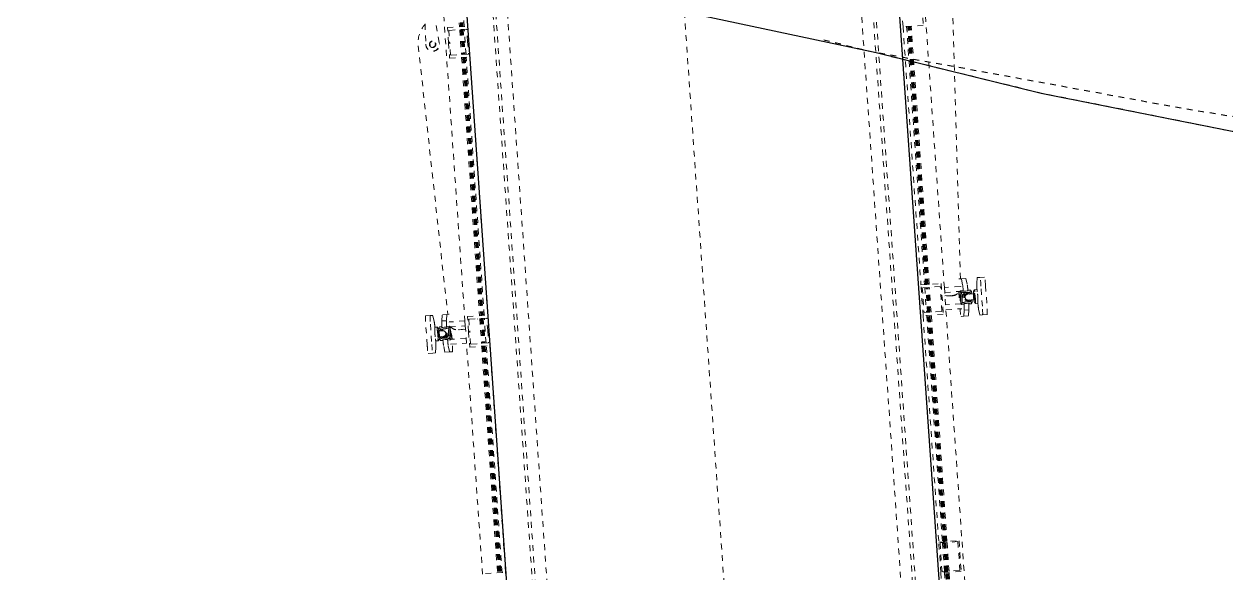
# Model space of a CAD drawing. Header units: millimetres. Extents: x 50357 to 985146, y 723188 to 1803594.
# Drawn here: x 832084.59 to 832105.35, y 820184.42 to 820193.9 of the extents above; entities that cross this region are included whole.
import ezdxf
from ezdxf.xclip import XClip

# ---------------------------------------------------------------- set-up
doc = ezdxf.new("R2010")
doc.units = ezdxf.units.MM
doc.header["$LTSCALE"] = 3
doc.header["$MEASUREMENT"] = 0
for name, pattern in [('DASHED2', [0.375, 0.25, -0.125]), ('Member Hidden', [4.5, 2.5, -2]), ('x-baseplan$0$DGN Style 2', [1.94727e-06, 0, -1.94727e-06])]:
    doc.linetypes.add(name, pattern=pattern)
doc.layers.add('00_Xref', color=7, linetype='Continuous')
doc.layers.add('UAJ-00XREF', color=7, linetype='Continuous')
for name, color, linetype, lineweight, true_color in [('A-FLOR', 7, 'Continuous', 5, 0x6e6e6e), ('A-FLOR-HRAL', 7, 'Continuous', 13, 0x6e6e6e), ('A-GENM', 7, 'Continuous', 13, 0x6e6e6e), ('A-MASS', 7, 'Continuous', 13, 0x6e6e6e), ('ADS280__', 7, 'Continuous', 13, 0x6e6e6e), ('ADS280_B', 7, 'Member Hidden', 13, 0x6e6e6e), ('ADS280_BSteel', 7, 'Continuous', 13, 0x6e6e6e)]:
    doc.layers.add(name, color=color, linetype=linetype, lineweight=lineweight, true_color=true_color)
doc.layers.add('x-baseplan$0$AR-ROAD_AR_BS_MI_', color=7, linetype='Continuous', true_color=0x6d6d6d)

# ---------------------------------------------------------------- blocks, each defined once
blk = doc.blocks.new('x-baseplan')
blk.add_lwpolyline([(834550.55, 818213.81), (834557.171, 818119.106), (834549.739, 818118.586), (834547.98, 818143.75), (834547.581, 818143.722), (834547.541, 818144.296), (834539.964, 818143.766), (834540.021, 818142.96), (834532.454, 818142.451), (834523.973, 818144.32), (834526.254, 818154.672), (834539.411, 818151.675), (834539.646, 818148.322), (834547.222, 818148.851), (834547.183, 818149.408), (834547.582, 818149.436), (834542.996, 818215.041), (834543.221, 818215.057), (834550.326, 818213.794), (834550.55, 818213.81)])
at = {"layer": 'x-baseplan$0$AR-ROAD_AR_BS_MI_', "flags": 128}
blk.add_lwpolyline([(834539.746, 818200.708), (834551.187, 818198.271), (834554.039, 818197.573), (834562.231, 818195.94), (834570.487, 818194.661), (834578.789, 818193.74), (834587.124, 818193.179), (834608.553, 818192.725), (834628.932, 818192.737)], dxfattribs=at)
at = {"layer": 'x-baseplan$0$AR-ROAD_AR_BS_MI_', "linetype": 'x-baseplan$0$DGN Style 2', "flags": 128}
blk.add_lwpolyline([(834550.285, 818198.492), (834551.187, 818198.271), (834554.039, 818197.573), (834562.231, 818195.94), (834570.487, 818194.661), (834578.789, 818193.74), (834587.124, 818193.179)], dxfattribs=at)
at = {"layer": 'x-baseplan$0$AR-ROAD_AR_BS_MI_', "linetype": 'x-baseplan$0$DGN Style 2'}
blk.add_open_spline([(834573.708, 818195.143), (834573.645, 818195.144), (834571.696, 818195.171), (834568.469, 818195.576), (834565.263, 818195.949), (834562.454, 818196.395), (834559.798, 818196.803), (834557.136, 818197.182), (834554.322, 818197.704), (834552.752, 818197.988), (834551.182, 818198.272)], degree=3, knots=[0, 0, 0, 0, 0.00796, 0.246538, 0.434283, 0.434283, 0.622028, 0.789285, 0.789285, 1, 1, 1, 1], dxfattribs=at)
blk = doc.blocks.new('A')
at = {"layer": 'A-FLOR', "color": 8, "linetype": 'DASHED2', "ltscale": 5}
blk.add_line((834549771, 818171542), (834547177, 818208652), dxfattribs=at)
at = {"layer": 'A-FLOR-HRAL', "color": 8, "linetype": 'DASHED2', "ltscale": 5}
for p, q in [((834553014, 818171762), (834550418, 818208885)), ((834553063, 818171765), (834550468, 818208888)), ((834546479, 818171312), (834543885, 818208422)), ((834546529, 818171316), (834543935, 818208425)), ((834543659, 818203178), (834543971, 818198719)), ((834543678, 818203180), (834543990, 818198720)), ((834543680, 818203180), (834543992, 818198721)), ((834543688, 818203180), (834544000, 818198721)), ((834543689, 818203180), (834544001, 818198721)), ((834543690, 818203180), (834544002, 818198721)), ((834543697, 818203181), (834544008, 818198722)), ((834543698, 818203181), (834544009, 818198722)), ((834543699, 818203181), (834544010, 818198722)), ((834543700, 818203181), (834544011, 818198722)), ((834543706, 818203181), (834544018, 818198722)), ((834543707, 818203182), (834544019, 818198722)), ((834543708, 818203182), (834544020, 818198723)), ((834543716, 818203182), (834544028, 818198723)), ((834543718, 818203182), (834544030, 818198723)), ((834544049, 818198725), (834543737, 818203184)), ((834543974, 818198669), (834544004, 818198240)), ((834543993, 818198671), (834544023, 818198242)), ((834543995, 818198671), (834544025, 818198242)), ((834544003, 818198671), (834544033, 818198242)), ((834544005, 818198671), (834544035, 818198242)), ((834544006, 818198671), (834544036, 818198242)), ((834544012, 818198672), (834544042, 818198243)), ((834544013, 818198672), (834544043, 818198243)), ((834544014, 818198672), (834544044, 818198243)), ((834544015, 818198672), (834544045, 818198243)), ((834544021, 818198672), (834544051, 818198244)), ((834544022, 818198673), (834544052, 818198244)), ((834544023, 818198673), (834544053, 818198244)), ((834544031, 818198673), (834544061, 818198244)), ((834544034, 818198673), (834544064, 818198244)), ((834544083, 818198246), (834544053, 818198675)), ((834551693, 818198728), (834552004, 818194268)), ((834552023, 818194270), (834551712, 818198729)), ((834552026, 818194270), (834551714, 818198729)), ((834552033, 818194271), (834551722, 818198730)), ((834552035, 818194271), (834551723, 818198730)), ((834552036, 818194271), (834551724, 818198730)), ((834552042, 818194271), (834551730, 818198730)), ((834552043, 818194271), (834551731, 818198730)), ((834552044, 818194271), (834551732, 818198730)), ((834552045, 818194271), (834551733, 818198730)), ((834552051, 818194272), (834551740, 818198731)), ((834552052, 818194272), (834551741, 818198731)), ((834552054, 818194272), (834551742, 818198731)), ((834552061, 818194272), (834551750, 818198732)), ((834552064, 818194273), (834551752, 818198732)), ((834552083, 818194274), (834551771, 818198733)), ((834544007, 818198190), (834544319, 818193731)), ((834544027, 818198192), (834544338, 818193733)), ((834544029, 818198192), (834544341, 818193733)), ((834544037, 818198192), (834544348, 818193733)), ((834544038, 818198193), (834544350, 818193733)), ((834544039, 818198193), (834544351, 818193733)), ((834544045, 818198193), (834544357, 818193734)), ((834544046, 818198193), (834544358, 818193734)), ((834544047, 818198193), (834544359, 818193734)), ((834544048, 818198193), (834544360, 818193734)), ((834544055, 818198194), (834544366, 818193735)), ((834544056, 818198194), (834544367, 818193735)), ((834544057, 818198194), (834544369, 818193735)), ((834544065, 818198194), (834544376, 818193735)), ((834544067, 818198195), (834544379, 818193735)), ((834544398, 818193737), (834544086, 818198196)), ((834552008, 818194219), (834552038, 818193790)), ((834552057, 818193791), (834552027, 818194220)), ((834552059, 818193791), (834552029, 818194220)), ((834552067, 818193792), (834552037, 818194221)), ((834552068, 818193792), (834552038, 818194221)), ((834552069, 818193792), (834552039, 818194221)), ((834552076, 818193792), (834552046, 818194221)), ((834552077, 818193792), (834552047, 818194221)), ((834552078, 818193792), (834552048, 818194221)), ((834552079, 818193792), (834552049, 818194221)), ((834552085, 818193793), (834552055, 818194222)), ((834552086, 818193793), (834552056, 818194222)), ((834552087, 818193793), (834552057, 818194222)), ((834552095, 818193794), (834552065, 818194223)), ((834552097, 818193794), (834552067, 818194223)), ((834552116, 818193795), (834552086, 818194224)), ((834544323, 818193681), (834544353, 818193252)), ((834544342, 818193683), (834544372, 818193254)), ((834544344, 818193683), (834544374, 818193254)), ((834544352, 818193683), (834544382, 818193254)), ((834544353, 818193684), (834544383, 818193255)), ((834544354, 818193684), (834544384, 818193255)), ((834544360, 818193684), (834544390, 818193255)), ((834544361, 818193684), (834544391, 818193255)), ((834544362, 818193684), (834544392, 818193255)), ((834544363, 818193684), (834544393, 818193255)), ((834544370, 818193685), (834544400, 818193256)), ((834544371, 818193685), (834544401, 818193256)), ((834544372, 818193685), (834544402, 818193256)), ((834544380, 818193685), (834544410, 818193256)), ((834544382, 818193686), (834544412, 818193257)), ((834544431, 818193258), (834544401, 818193687)), ((834552041, 818193740), (834552315, 818189829)), ((834552334, 818189831), (834552060, 818193741)), ((834552336, 818189831), (834552063, 818193741)), ((834552344, 818189831), (834552070, 818193742)), ((834552345, 818189831), (834552072, 818193742)), ((834552346, 818189832), (834552073, 818193742)), ((834552352, 818189832), (834552079, 818193742)), ((834552353, 818189832), (834552080, 818193742)), ((834552354, 818189832), (834552081, 818193743)), ((834552355, 818189832), (834552082, 818193743)), ((834552362, 818189833), (834552088, 818193743)), ((834552363, 818189833), (834552089, 818193743)), ((834552364, 818189833), (834552091, 818193743)), ((834552372, 818189833), (834552098, 818193744)), ((834552374, 818189833), (834552101, 818193744)), ((834552393, 818189835), (834552120, 818193745)), ((834544356, 818193203), (834544630, 818189292)), ((834544375, 818193204), (834544649, 818189293)), ((834544378, 818193204), (834544651, 818189294)), ((834544385, 818193205), (834544659, 818189294)), ((834544387, 818193205), (834544660, 818189294)), ((834544388, 818193205), (834544661, 818189294)), ((834544394, 818193205), (834544667, 818189295)), ((834544395, 818193205), (834544668, 818189295)), ((834544396, 818193205), (834544669, 818189295)), ((834544397, 818193205), (834544670, 818189295)), ((834544403, 818193206), (834544677, 818189295)), ((834544404, 818193206), (834544678, 818189295)), ((834544406, 818193206), (834544679, 818189296)), ((834544413, 818193207), (834544687, 818189296)), ((834544416, 818193207), (834544689, 818189296)), ((834544708, 818189298), (834544435, 818193208)), ((834552316, 818189814), (834552350, 818189316)), ((834552370, 818189317), (834552335, 818189816)), ((834552372, 818189317), (834552337, 818189816)), ((834552380, 818189318), (834552345, 818189816)), ((834552381, 818189318), (834552346, 818189816)), ((834552382, 818189318), (834552347, 818189817)), ((834552388, 818189318), (834552353, 818189817)), ((834552389, 818189318), (834552354, 818189817)), ((834552390, 818189318), (834552355, 818189817)), ((834552391, 818189318), (834552356, 818189817)), ((834552398, 818189319), (834552363, 818189818)), ((834552399, 818189319), (834552364, 818189818)), ((834552400, 818189319), (834552365, 818189818)), ((834552408, 818189320), (834552373, 818189818)), ((834552410, 818189320), (834552375, 818189818)), ((834552429, 818189321), (834552394, 818189820)), ((834552352, 818189301), (834552625, 818185390)), ((834552644, 818185391), (834552371, 818189302)), ((834552646, 818185392), (834552373, 818189302)), ((834552654, 818185392), (834552381, 818189303)), ((834552655, 818185392), (834552382, 818189303)), ((834552656, 818185392), (834552383, 818189303)), ((834552663, 818185393), (834552389, 818189303)), ((834552664, 818185393), (834552390, 818189303)), ((834552665, 818185393), (834552391, 818189303)), ((834552666, 818185393), (834552392, 818189303)), ((834552672, 818185393), (834552399, 818189304)), ((834552673, 818185393), (834552400, 818189304)), ((834552674, 818185394), (834552401, 818189304)), ((834552682, 818185394), (834552409, 818189305)), ((834552684, 818185394), (834552411, 818189305)), ((834552703, 818185396), (834552430, 818189306))]:
    blk.add_line(p, q, dxfattribs=at)
at = {"layer": 'A-GENM', "color": 8, "linetype": 'DASHED2', "ltscale": 5}
for p, q in [((834552624, 818194372), (834552486, 818199030)), ((834543374, 818198768), (834543388, 818198419)), ((834543621, 818198445), (834543559, 818198789)), ((834543258, 818198387), (834543769, 818193753)), ((834543389, 818198403), (834543389, 818198401)), ((834543390, 818198397), (834543390, 818198395)), ((834543452, 818198411), (834543452, 818198410)), ((834543453, 818198402), (834543453, 818198402)), ((834543462, 818198411), (834543462, 818198403)), ((834543552, 818198413), (834543551, 818198421)), ((834543561, 818198422), (834543561, 818198423)), ((834543562, 818198414), (834543562, 818198414)), ((834543624, 818198427), (834543624, 818198429)), ((834543625, 818198421), (834543624, 818198423)), ((834552128, 818194222), (834552129, 818194219)), ((834552638, 818194373), (834552597, 818194370)), ((834552628, 818194233), (834552628, 818194237)), ((834552638, 818194373), (834552718, 818194378)), ((834552660, 818194269), (834552638, 818194373)), ((834552718, 818194378), (834552740, 818194274)), ((834552915, 818194392), (834552907, 818194284)), ((834552961, 818194396), (834552915, 818194392)), ((834553041, 818194401), (834552961, 818194396)), ((834553003, 818193897), (834552979, 818194246)), ((834553058, 818194252), (834553083, 818193903)), ((834552356, 818194079), (834552483, 818194083)), ((834552483, 818194079), (834552356, 818194075)), ((834552597, 818194140), (834552612, 818193938)), ((834552618, 818194101), (834552615, 818194094)), ((834552623, 818194101), (834552618, 818194101)), ((834552663, 818194167), (834552620, 818194164)), ((834552663, 818194166), (834552621, 818194163)), ((834552638, 818194141), (834552621, 818194163)), ((834552622, 818193997), (834552626, 818193991)), ((834552670, 818194157), (834552663, 818194166)), ((834552744, 818194115), (834552739, 818194114)), ((834552747, 818193995), (834552753, 818193995)), ((834552795, 818194176), (834552753, 818194173)), ((834552796, 818194175), (834552753, 818194172)), ((834552753, 818194172), (834552760, 818194163)), ((834552796, 818194175), (834552813, 818194153)), ((834552866, 818194180), (834552851, 818194156)), ((834552865, 818194118), (834552862, 818194112)), ((834552870, 818194118), (834552865, 818194118)), ((834552909, 818194184), (834552866, 818194181)), ((834552868, 818194014), (834552872, 818194009)), ((834552873, 818194008), (834552877, 818194009)), ((834552626, 818193991), (834552631, 818193991)), ((834552636, 818193929), (834552679, 818193932)), ((834552637, 818193930), (834552651, 818193955)), ((834552680, 818193933), (834552637, 818193930)), ((834552680, 818193933), (834552685, 818193943)), ((834552683, 818193724), (834552691, 818193832)), ((834552691, 818193832), (834552771, 818193838)), ((834552771, 818193838), (834552763, 818193730)), ((834552775, 818193949), (834552769, 818193939)), ((834552812, 818193942), (834552769, 818193939)), ((834552769, 818193938), (834552812, 818193941)), ((834552827, 818193967), (834552812, 818193942)), ((834552864, 818193969), (834552882, 818193947)), ((834552883, 818193946), (834552926, 818193949)), ((834552938, 818193848), (834552960, 818193744)), ((834543466, 818193732), (834543386, 818193726)), ((834543513, 818193735), (834543466, 818193732)), ((834543470, 818193582), (834543494, 818193233)), ((834543535, 818193631), (834543513, 818193735)), ((834543668, 818193639), (834543676, 818193746)), ((834543748, 818193644), (834543668, 818193639)), ((834543676, 818193746), (834543756, 818193752)), ((834543756, 818193752), (834543748, 818193644)), ((834543796, 818193755), (834543756, 818193752)), ((834543784, 818193621), (834543784, 818193617)), ((834544281, 818193672), (834544281, 818193676)), ((834552634, 818193721), (834552683, 818193724)), ((834552763, 818193730), (834552683, 818193724)), ((834552960, 818193744), (834553007, 818193747)), ((834553007, 818193747), (834553086, 818193753)), ((834543414, 818193227), (834543390, 818193576)), ((834543590, 818193533), (834543547, 818193530)), ((834543608, 818193509), (834543591, 818193532)), ((834543600, 818193470), (834543595, 818193470)), ((834543604, 818193464), (834543600, 818193470)), ((834543613, 818193510), (834543627, 818193534)), ((834543670, 818193538), (834543627, 818193536)), ((834543627, 818193534), (834543670, 818193537)), ((834543664, 818193527), (834543670, 818193537)), ((834543692, 818193482), (834543686, 818193482)), ((834543759, 818193544), (834543754, 818193534)), ((834543759, 818193544), (834543802, 818193547)), ((834543803, 818193548), (834543760, 818193545)), ((834543802, 818193547), (834543788, 818193522)), ((834543813, 818193485), (834543808, 818193485)), ((834543817, 818193479), (834543813, 818193485)), ((834543816, 818193375), (834543821, 818193376)), ((834543821, 818193376), (834543824, 818193382)), ((834543843, 818193325), (834543828, 818193529)), ((834543949, 818193488), (834544076, 818193502)), ((834544076, 818193499), (834543950, 818193485)), ((834543558, 818193087), (834543565, 818193194)), ((834543564, 818193294), (834543606, 818193297)), ((834543603, 818193360), (834543608, 818193361)), ((834543607, 818193299), (834543621, 818193323)), ((834543608, 818193361), (834543611, 818193367)), ((834543643, 818193301), (834543626, 818193324)), ((834543643, 818193301), (834543686, 818193304)), ((834543644, 818193300), (834543686, 818193303)), ((834543686, 818193304), (834543679, 818193313)), ((834543695, 818193362), (834543700, 818193362)), ((834543721, 818193098), (834543699, 818193202)), ((834543769, 818193319), (834543776, 818193310)), ((834543776, 818193310), (834543818, 818193313)), ((834543776, 818193309), (834543819, 818193312)), ((834543779, 818193208), (834543801, 818193104)), ((834543801, 818193336), (834543818, 818193313)), ((834543432, 818193078), (834543511, 818193083)), ((834543511, 818193083), (834543558, 818193087)), ((834543801, 818193104), (834543721, 818193098)), ((834543801, 818193104), (834543851, 818193107))]:
    blk.add_line(p, q, dxfattribs=at)
at = {"layer": 'A-GENM', "color": 8, "linetype": 'DASHED2', "ltscale": 5, "flags": 128}
for points in [[(834552760, 818194163), (834552739, 818194161), (834552716, 818194160), (834552692, 818194158), (834552670, 818194157)], [(834552685, 818193943), (834552707, 818193945), (834552730, 818193947), (834552753, 818193948), (834552775, 818193949)], [(834543754, 818193534), (834543732, 818193532), (834543709, 818193530), (834543686, 818193528), (834543664, 818193527)], [(834543679, 818193313), (834543701, 818193315), (834543724, 818193317), (834543747, 818193318), (834543769, 818193319)]]:
    blk.add_lwpolyline(points, dxfattribs=at)
at = {"layer": 'A-GENM', "color": 8, "linetype": 'DASHED2', "ltscale": 5}
for centre, major_axis, ratio, start_param, end_param in [((834543755, 818198441), (-497, -55), 0.998865, 5.471731, 6.283185), ((834543506, 818198416), (-117, -13), 0.998865, 6.146423, 9.56154), ((834543507, 818198414), (-117, -13), 0.998865, 6.151225, 9.556617), ((834543506, 818198417), (-54.7, -6), 0.998865, 4.712389, 7.853982), ((834543506, 818198416), (-54.7, -6), 0.998865, 6.058786, 7.347915), ((834543506, 818198417), (-48.6, -5.4), 0.998865, 4.712389, 7.853982), ((834543506, 818198416), (-54.7, -6), 0.998865, 1.121997, 1.570796), ((834543506, 818198417), (-54.7, -6), 0.998865, 1.570796, 4.712389), ((834543506, 818198417), (-48.6, -5.4), 0.998865, 1.570796, 4.712389), ((834543506, 818198416), (-54.7, -6), 0.998865, 1.570796, 3.365992), ((834552672, 818194050), (-16, 230), 0.0457, 5.199793, 5.968692), ((834552752, 818194055), (-16, 230), 0.0457, 5.19871, 5.968692), ((834552926, 818194067), (-16, 230), 0.0457, 0.336403, 1.036494), ((834552972, 818194246), (-10, 150), 0.0457, 4.712389, 6.283185), ((834553051, 818194251), (-10, 150), 0.0457, 4.712389, 6.283185), ((834552478, 818194233), (-150, -4), 0.998865, 1.570796, 2.541683), ((834552478, 818194229), (-150, -4), 0.998865, 1.570796, 2.574848), ((834552619, 818194046), (-3.4, 48.8), 0.0457, 4.712389, 7.853982), ((834552619, 818194046), (-3.4, 48.8), 0.0457, 1.570796, 4.712389), ((834552628, 818194046), (-8, 118), 0.0457, 6.146423, 7.486368), ((834552622, 818194046), (-3.8, 54.9), 0.0457, 4.712389, 7.056024), ((834552622, 818194046), (-3.8, 54.9), 0.0457, 0.796019, 0.913403), ((834552628, 818194046), (-8, 118), 0.0457, 1.346372, 1.403728), ((834552627, 818194046), (-3.8, 54.9), 0.0457, 4.712389, 6.956384), ((834552622, 818194046), (-3.8, 54.9), 0.0457, 2.22819, 4.712389), ((834552628, 818194046), (-3.2, 45.6), 0.0457, 4.712389, 6.544985), ((834552628, 818194046), (-8, 118), 0.0457, 1.728676, 1.765013), ((834552628, 818194046), (-8, 118), 0.0457, 1.818089, 1.848541), ((834552628, 818194046), (-8, 118), 0.0457, 1.920437, 3.278355), ((834552627, 818194046), (-3.8, 54.9), 0.0457, 2.468394, 4.712389), ((834552628, 818194046), (-3.2, 45.6), 0.0457, 2.879793, 4.712389), ((834552742, 818194054), (-5.9, 84.8), 0.998955, 0.359433, 2.782159), ((834552671, 818194049), (-8, 118), 0.0457, 6.146423, 6.39036), ((834552743, 818194054), (-4.4, 63.2), 0.998955, 0, 3.141593), ((834552743, 818194054), (-4.2, 59.9), 0.998955, 0, 2.243995), ((834552749, 818194055), (-4.2, 59.9), 0.998955, 0, 3.141593), ((834552743, 818194054), (-4.2, 59.9), 0.998955, 2.290696, 3.141593), ((834552743, 818194054), (-4.4, 63.2), 0.998955, 5.759587, 6.283185), ((834552749, 818194055), (-4.2, 59.9), 0.998955, 5.834386, 6.283185), ((834552743, 818194054), (-4.4, 63.2), 0.998955, 3.141593, 3.791297), ((834552749, 818194055), (-4.2, 59.9), 0.998955, 3.141593, 3.699786), ((834552742, 818194054), (-5.9, 84.8), 0.998955, 5.385369, 5.923752), ((834552743, 818194054), (-4.4, 63.2), 0.998955, 5.625541, 5.741255), ((834552749, 818194055), (-4.2, 59.9), 0.998955, 5.717235, 5.808164), ((834552742, 818194054), (-5.9, 84.8), 0.998955, 3.501026, 4.080109), ((834552803, 818194059), (-8, 118), 0.0457, 6.146423, 6.39036), ((834552865, 818194063), (-3.4, 48.8), 0.0457, 4.712389, 7.853982), ((834552865, 818194063), (-3.4, 48.8), 0.0457, 1.570796, 4.712389), ((834552869, 818194063), (-3.8, 54.9), 0.0457, 4.712389, 7.056024), ((834552869, 818194063), (-3.8, 54.9), 0.0457, 0.796019, 0.913403), ((834552875, 818194064), (-8, 118), 0.0457, 3.00483, 6.419948), ((834552936, 818194068), (-5.9, 84.8), 0.998955, 0.790599, 0.84861), ((834552874, 818194064), (-3.8, 54.9), 0.0457, 4.712389, 6.956384), ((834552869, 818194063), (-3.8, 54.9), 0.0457, 2.22819, 4.712389), ((834552875, 818194064), (-3.2, 45.6), 0.0457, 4.712389, 6.544985), ((834552874, 818194064), (-3.8, 54.9), 0.0457, 2.468394, 4.712389), ((834552875, 818194064), (-3.2, 45.6), 0.0457, 2.879793, 4.712389), ((834552936, 818194068), (-5.9, 84.8), 0.998955, 2.292994, 2.351005), ((834552917, 818194067), (-8, 118), 0.0457, 3.141593, 6.419948), ((834552922, 818194067), (-3.2, 45.6), 0.0457, 6.021386, 6.283185), ((834552922, 818194067), (-3.2, 45.6), 0.0457, 5.759587, 6.001384), ((834552922, 818194067), (-3.2, 45.6), 0.0457, 5.497787, 5.736198), ((834552922, 818194067), (-3.2, 45.6), 0.0457, 5.235988, 5.483134), ((834552922, 818194067), (-3.2, 45.6), 0.0457, 4.974188, 5.22709), ((834552922, 818194067), (-3.2, 45.6), 0.0457, 4.712389, 4.969897), ((834552922, 818194067), (-3.2, 45.6), 0.0457, 4.454881, 4.712389), ((834552922, 818194067), (-3.2, 45.6), 0.0457, 4.197688, 4.45059), ((834552922, 818194067), (-3.2, 45.6), 0.0457, 3.68858, 4.18879), ((834552922, 818194067), (-3.2, 45.6), 0.0457, 3.444889, 3.665191), ((834552922, 818194067), (-3.2, 45.6), 0.0457, 3.141593, 3.403392), ((834552623, 818193871), (-10, 150), 0.0457, 1.688806, 3.141593), ((834552671, 818194049), (-8, 118), 0.0457, 3.034418, 3.278355), ((834552672, 818194050), (-16, 230), 0.0457, 3.477995, 4.225444), ((834552752, 818194055), (-16, 230), 0.0457, 3.477995, 4.223201), ((834552803, 818194059), (-8, 118), 0.0457, 3.034418, 3.278355), ((834552926, 818194067), (-16, 230), 0.0457, 2.111452, 2.827099), ((834552996, 818193897), (-10, 150), 0.0457, 3.141593, 4.712389), ((834553076, 818193902), (-10, 150), 0.0457, 3.141593, 4.712389), ((834543397, 818193577), (-10, 150), 0.0457, 0, 1.570796), ((834543477, 818193582), (-10, 150), 0.0457, 0, 1.570796), ((834543547, 818193412), (-16, 230), 0.0457, 5.246848, 5.968692), ((834543687, 818193421), (-16, 230), 0.0457, 0.336403, 1.084922), ((834543767, 818193427), (-16, 230), 0.0457, 0.336403, 1.083852), ((834543555, 818193412), (-8, 118), 0.0457, 0, 3.278355), ((834543550, 818193412), (-3.2, 45.6), 0.0457, 0, 0.261799), ((834543550, 818193412), (-3.2, 45.6), 0.0457, 0.303296, 0.523599), ((834543550, 818193412), (-3.2, 45.6), 0.0457, 0.546987, 0.785398), ((834543550, 818193412), (-3.2, 45.6), 0.0457, 0.800051, 1.047198), ((834543550, 818193412), (-3.2, 45.6), 0.0457, 1.056095, 1.308997), ((834543550, 818193412), (-3.2, 45.6), 0.0457, 1.313289, 1.570796), ((834543550, 818193412), (-3.2, 45.6), 0.0457, 1.570796, 1.828304), ((834543550, 818193412), (-3.2, 45.6), 0.0457, 1.832596, 2.085498), ((834543550, 818193412), (-3.2, 45.6), 0.0457, 2.094395, 2.341541), ((834543550, 818193412), (-3.2, 45.6), 0.0457, 2.356194, 2.594606), ((834543550, 818193412), (-3.2, 45.6), 0.0457, 2.617994, 2.859791), ((834543598, 818193415), (-8, 118), 0.0457, 6.146423, 9.073666), ((834543536, 818193411), (-5.9, 84.8), 0.998955, 5.434586, 5.492598), ((834543599, 818193415), (-3.8, 54.9), 0.0457, 5.609987, 7.853982), ((834543598, 818193415), (-3.2, 45.6), 0.0457, 6.021386, 7.853982), ((834543598, 818193415), (-3.2, 45.6), 0.0457, 1.570796, 2.081478), ((834543599, 818193415), (-3.8, 54.9), 0.0457, 1.570796, 3.814791), ((834543598, 818193415), (-3.2, 45.6), 0.0457, 2.094395, 3.403392), ((834543604, 818193416), (-3.8, 54.9), 0.0457, 5.369782, 7.853982), ((834543604, 818193416), (-3.8, 54.9), 0.0457, 1.570796, 3.914432), ((834543608, 818193416), (-3.4, 48.8), 0.0457, 4.712389, 7.853982), ((834543608, 818193416), (-3.4, 48.8), 0.0457, 1.570796, 4.712389), ((834543604, 818193416), (-3.8, 54.9), 0.0457, 3.937612, 4.054996), ((834543697, 818193422), (-5.9, 84.8), 0.998955, 0.359433, 0.938517), ((834543636, 818193418), (-8, 118), 0.0457, 6.176011, 6.419948), ((834543696, 818193422), (-4.4, 63.2), 0.998955, 0, 0.649704), ((834543691, 818193422), (-4.2, 59.9), 0.998955, 0, 0.558194), ((834543696, 818193422), (-4.4, 63.2), 0.998955, 2.481774, 3.141593), ((834543691, 818193422), (-4.2, 59.9), 0.998955, 3.141593, 6.283185), ((834543696, 818193422), (-4.4, 63.2), 0.998955, 3.141593, 6.283185), ((834543696, 818193422), (-4.2, 59.9), 0.998955, 0, 0.013827), ((834543696, 818193422), (-4.2, 59.9), 0.998955, 3.141593, 6.283185), ((834543697, 818193422), (-5.9, 84.8), 0.998955, 3.501026, 5.923752), ((834543686, 818193421), (-3.5, 49.9), 0.998955, 4.039191, 4.042931), ((834543768, 818193427), (-8, 118), 0.0457, 6.176011, 6.419948), ((834543811, 818193430), (-8, 118), 0.0457, 5.062029, 6.419948), ((834543812, 818193430), (-3.8, 54.9), 0.0457, 5.609987, 7.853982), ((834543811, 818193430), (-3.2, 45.6), 0.0457, 6.021386, 7.853982), ((834543812, 818193430), (-3.8, 54.9), 0.0457, 1.570796, 3.814791), ((834543811, 818193430), (-3.2, 45.6), 0.0457, 1.570796, 2.514035), ((834543817, 818193430), (-3.8, 54.9), 0.0457, 5.369782, 7.853982), ((834543811, 818193430), (-3.2, 45.6), 0.0457, 2.617994, 3.403392), ((834543811, 818193430), (-8, 118), 0.0457, 4.959681, 4.990134), ((834543817, 818193430), (-3.8, 54.9), 0.0457, 1.570796, 3.914432), ((834543811, 818193430), (-8, 118), 0.0457, 4.870268, 4.906606), ((834543820, 818193431), (-3.4, 48.8), 0.0457, 4.712389, 7.853982), ((834543933, 818193634), (-149, -16), 0.998865, 0.584048, 1.570796), ((834543820, 818193431), (-3.4, 48.8), 0.0457, 1.570796, 3.814791), ((834543811, 818193430), (-8, 118), 0.0457, 4.487965, 4.54532), ((834543811, 818193430), (-8, 118), 0.0457, 3.00483, 4.344775), ((834543933, 818193637), (-149, -16), 0.998865, 0.617213, 1.570796), ((834543817, 818193430), (-3.8, 54.9), 0.0457, 3.947796, 4.054996), ((834543820, 818193431), (-3.4, 48.8), 0.0457, 3.832472, 4.712389), ((834543421, 818193227), (-10, 150), 0.0457, 1.570796, 3.141593), ((834543501, 818193233), (-10, 150), 0.0457, 1.570796, 3.141593), ((834543550, 818193412), (-3.2, 45.6), 0.0457, 2.879793, 3.141593), ((834543547, 818193412), (-16, 230), 0.0457, 3.477995, 4.178086), ((834543536, 818193411), (-5.9, 84.8), 0.998955, 3.932192, 3.990203), ((834543598, 818193415), (-8, 118), 0.0457, 2.802382, 3.278355), ((834543697, 818193422), (-5.9, 84.8), 0.998955, 2.243776, 2.782159), ((834543636, 818193418), (-8, 118), 0.0457, 3.00483, 3.248767), ((834543691, 818193422), (-4.2, 59.9), 0.998955, 2.573521, 3.141593), ((834543687, 818193421), (-16, 230), 0.0457, 2.057117, 2.827099), ((834543767, 818193427), (-16, 230), 0.0457, 2.058201, 2.827099), ((834543768, 818193427), (-8, 118), 0.0457, 3.00483, 3.248767), ((834543840, 818193257), (-10, 150), 0.0457, 3.141593, 4.594379)]:
    blk.add_ellipse(centre, major_axis=major_axis, ratio=ratio, start_param=start_param, end_param=end_param, dxfattribs=at)
for points, knots in [([(834552651, 818193955), (834552651, 818193957), (834552652, 818193963), (834552652, 818193972), (834552653, 818193979), (834552653, 818193986), (834552654, 818193990), (834552654, 818193994), (834552654, 818193997), (834552654, 818193999), (834552654, 818194001), (834552654, 818194002), (834552654, 818194004), (834552654, 818194006), (834552654, 818194009), (834552654, 818194012), (834552654, 818194014), (834552654, 818194015), (834552654, 818194016), (834552654, 818194017), (834552654, 818194018), (834552654, 818194020), (834552654, 818194022), (834552654, 818194025), (834552654, 818194028), (834552654, 818194032), (834552654, 818194033), (834552654, 818194035), (834552654, 818194036), (834552654, 818194038), (834552654, 818194041), (834552653, 818194045), (834552653, 818194048), (834552653, 818194052), (834552653, 818194055), (834552652, 818194058), (834552652, 818194060), (834552652, 818194062), (834552652, 818194063), (834552652, 818194065), (834552651, 818194068), (834552651, 818194071), (834552651, 818194074), (834552650, 818194076), (834552650, 818194078), (834552650, 818194079), (834552650, 818194080), (834552650, 818194081), (834552649, 818194082), (834552649, 818194085), (834552649, 818194087), (834552648, 818194090), (834552648, 818194092), (834552648, 818194094), (834552647, 818194095), (834552647, 818194097), (834552647, 818194099), (834552646, 818194102), (834552646, 818194106), (834552645, 818194110), (834552643, 818194116), (834552642, 818194124), (834552640, 818194133), (834552639, 818194138), (834552638, 818194141)], [0, 0, 0, 0, 0.066667, 0.133333, 0.2, 0.233333, 0.266667, 0.283333, 0.3, 0.316667, 0.325, 0.333333, 0.341667, 0.35, 0.366667, 0.383333, 0.391667, 0.395833, 0.4, 0.404167, 0.408333, 0.416667, 0.425, 0.433333, 0.45, 0.458333, 0.4625, 0.466667, 0.470833, 0.475, 0.483333, 0.491667, 0.5, 0.508333, 0.516667, 0.525, 0.529167, 0.533333, 0.5375, 0.541667, 0.55, 0.566667, 0.575, 0.583333, 0.591667, 0.595833, 0.6, 0.604167, 0.608333, 0.616667, 0.633333, 0.65, 0.658333, 0.666667, 0.675, 0.683333, 0.7, 0.716667, 0.733333, 0.766667, 0.8, 0.866667, 0.933333, 1, 1, 1, 1]), ([(834552638, 818194141), (834552642, 818194140), (834552650, 818194139), (834552660, 818194137), (834552669, 818194136), (834552676, 818194135), (834552682, 818194134), (834552690, 818194133), (834552698, 818194132), (834552703, 818194132), (834552706, 818194132)], [0, 0, 0, 0, 0.2, 0.4, 0.5, 0.6, 0.7, 0.8, 0.9, 1, 1, 1, 1]), ([(834552706, 818194132), (834552709, 818194132), (834552713, 818194132), (834552718, 818194132), (834552722, 818194132), (834552726, 818194132), (834552731, 818194133), (834552735, 818194133), (834552737, 818194133)], [0, 0, 0, 0, 0.333333, 0.416667, 0.5, 0.666667, 0.833333, 1, 1, 1, 1]), ([(834552737, 818194133), (834552738, 818194133), (834552742, 818194133), (834552747, 818194134), (834552751, 818194134), (834552755, 818194135), (834552759, 818194135), (834552763, 818194135), (834552766, 818194136)], [0, 0, 0, 0, 0.166667, 0.333333, 0.5, 0.583333, 0.666667, 1, 1, 1, 1]), ([(834552766, 818194136), (834552768, 818194136), (834552772, 818194138), (834552778, 818194139), (834552784, 818194141), (834552788, 818194143), (834552793, 818194145), (834552799, 818194147), (834552806, 818194150), (834552811, 818194152), (834552813, 818194153)], [0, 0, 0, 0, 0.1, 0.2, 0.3, 0.4, 0.5, 0.6, 0.8, 1, 1, 1, 1]), ([(834552813, 818194153), (834552814, 818194150), (834552815, 818194145), (834552817, 818194136), (834552819, 818194129), (834552820, 818194122), (834552821, 818194118), (834552822, 818194114), (834552822, 818194112), (834552822, 818194111), (834552822, 818194110)], [0, 0, 0, 0, 0.0666667, 0.1333333, 0.2, 0.2333333, 0.2666667, 0.2833333, 0.3, 0.307938, 0.307938, 0.307938, 0.307938]), ([(834552829, 818194010), (834552829, 818194010), (834552829, 818194008), (834552829, 818194006), (834552829, 818194002), (834552829, 818193998), (834552828, 818193992), (834552828, 818193984), (834552827, 818193975), (834552827, 818193969), (834552827, 818193967)], [0.6920213, 0.6920213, 0.6920213, 0.6920213, 0.7, 0.7166667, 0.7333333, 0.7666667, 0.8, 0.8666667, 0.9333333, 1, 1, 1, 1]), ([(834552851, 818194156), (834552851, 818194153), (834552851, 818194147), (834552850, 818194139), (834552850, 818194131), (834552849, 818194124), (834552849, 818194120), (834552849, 818194116), (834552849, 818194114), (834552849, 818194111), (834552848, 818194109), (834552848, 818194108), (834552848, 818194106), (834552848, 818194104), (834552848, 818194101), (834552848, 818194099), (834552848, 818194096), (834552848, 818194095), (834552848, 818194094), (834552848, 818194093), (834552848, 818194092), (834552848, 818194090), (834552848, 818194088), (834552848, 818194085), (834552848, 818194082), (834552848, 818194079), (834552848, 818194077), (834552849, 818194075), (834552849, 818194074), (834552849, 818194072), (834552849, 818194069), (834552849, 818194065), (834552849, 818194062), (834552850, 818194058), (834552850, 818194055), (834552850, 818194052), (834552850, 818194050), (834552850, 818194048), (834552851, 818194047), (834552851, 818194045), (834552851, 818194042), (834552851, 818194039), (834552852, 818194036), (834552852, 818194034), (834552852, 818194032), (834552853, 818194031), (834552853, 818194030), (834552853, 818194029), (834552853, 818194028), (834552853, 818194025), (834552854, 818194023), (834552854, 818194020), (834552855, 818194018), (834552855, 818194016), (834552855, 818194015), (834552855, 818194013), (834552856, 818194011), (834552856, 818194008), (834552857, 818194004), (834552858, 818194000), (834552859, 818193994), (834552861, 818193986), (834552863, 818193978), (834552864, 818193972), (834552864, 818193969)], [0, 0, 0, 0, 0.066667, 0.133333, 0.2, 0.233333, 0.266667, 0.283333, 0.3, 0.316667, 0.325, 0.333333, 0.341667, 0.35, 0.366667, 0.383333, 0.391667, 0.395833, 0.4, 0.404167, 0.408333, 0.416667, 0.425, 0.433333, 0.45, 0.458333, 0.4625, 0.466667, 0.470833, 0.475, 0.483333, 0.491667, 0.5, 0.508333, 0.516667, 0.525, 0.529167, 0.533333, 0.5375, 0.541667, 0.55, 0.566667, 0.575, 0.583333, 0.591667, 0.595833, 0.6, 0.604167, 0.608333, 0.616667, 0.633333, 0.65, 0.658333, 0.666667, 0.675, 0.683333, 0.7, 0.716667, 0.733333, 0.766667, 0.8, 0.866667, 0.933333, 1, 1, 1, 1]), ([(834552717, 818193973), (834552714, 818193972), (834552709, 818193971), (834552701, 818193969), (834552694, 818193967), (834552687, 818193965), (834552681, 818193964), (834552673, 818193961), (834552663, 818193958), (834552655, 818193956), (834552651, 818193955)], [0, 0, 0, 0, 0.1, 0.2, 0.3, 0.4, 0.5, 0.6, 0.8, 1, 1, 1, 1]), ([(834552748, 818193976), (834552746, 818193976), (834552742, 818193975), (834552737, 818193975), (834552733, 818193975), (834552729, 818193974), (834552724, 818193974), (834552720, 818193973), (834552717, 818193973)], [0, 0, 0, 0, 0.166667, 0.333333, 0.5, 0.583333, 0.666667, 1, 1, 1, 1]), ([(834552777, 818193977), (834552774, 818193977), (834552770, 818193977), (834552766, 818193977), (834552762, 818193977), (834552758, 818193976), (834552753, 818193976), (834552749, 818193976), (834552748, 818193976)], [0, 0, 0, 0, 0.333333, 0.416667, 0.5, 0.666667, 0.833333, 1, 1, 1, 1]), ([(834552827, 818193967), (834552824, 818193968), (834552818, 818193969), (834552811, 818193971), (834552805, 818193972), (834552800, 818193973), (834552795, 818193974), (834552790, 818193975), (834552784, 818193976), (834552779, 818193977), (834552777, 818193977)], [0, 0, 0, 0, 0.2, 0.4, 0.5, 0.6, 0.7, 0.8, 0.9, 1, 1, 1, 1]), ([(834543621, 818193323), (834543622, 818193326), (834543622, 818193332), (834543623, 818193340), (834543623, 818193348), (834543624, 818193355), (834543624, 818193359), (834543624, 818193363), (834543624, 818193365), (834543624, 818193368), (834543624, 818193370), (834543624, 818193371), (834543624, 818193373), (834543624, 818193375), (834543624, 818193377), (834543624, 818193380), (834543624, 818193382), (834543624, 818193384), (834543624, 818193385), (834543624, 818193386), (834543624, 818193387), (834543624, 818193389), (834543624, 818193391), (834543624, 818193394), (834543624, 818193397), (834543624, 818193400), (834543624, 818193402), (834543624, 818193404), (834543624, 818193405), (834543624, 818193407), (834543624, 818193410), (834543624, 818193413), (834543623, 818193417), (834543623, 818193421), (834543623, 818193424), (834543623, 818193427), (834543622, 818193429), (834543622, 818193430), (834543622, 818193432), (834543622, 818193434), (834543622, 818193437), (834543621, 818193440), (834543621, 818193443), (834543621, 818193445), (834543620, 818193447), (834543620, 818193448), (834543620, 818193449), (834543620, 818193450), (834543620, 818193451), (834543619, 818193453), (834543619, 818193456), (834543618, 818193459), (834543618, 818193461), (834543618, 818193462), (834543618, 818193464), (834543617, 818193466), (834543617, 818193468), (834543616, 818193471), (834543616, 818193474), (834543615, 818193479), (834543614, 818193485), (834543612, 818193493), (834543610, 818193501), (834543609, 818193507), (834543608, 818193509)], [0, 0, 0, 0, 0.066667, 0.133333, 0.2, 0.233333, 0.266667, 0.283333, 0.3, 0.316667, 0.325, 0.333333, 0.341667, 0.35, 0.366667, 0.383333, 0.391667, 0.395833, 0.4, 0.404167, 0.408333, 0.416667, 0.425, 0.433333, 0.45, 0.458333, 0.4625, 0.466667, 0.470833, 0.475, 0.483333, 0.491667, 0.5, 0.508333, 0.516667, 0.525, 0.529167, 0.533333, 0.5375, 0.541667, 0.55, 0.566667, 0.575, 0.583333, 0.591667, 0.595833, 0.6, 0.604167, 0.608333, 0.616667, 0.633333, 0.65, 0.658333, 0.666667, 0.675, 0.683333, 0.7, 0.716667, 0.733333, 0.766667, 0.8, 0.866667, 0.933333, 1, 1, 1, 1]), ([(834543611, 818193496), (834543612, 818193498), (834543612, 818193502), (834543612, 818193507), (834543613, 818193510)], [0.8887586, 0.8887586, 0.8887586, 0.8887586, 0.9333333, 1, 1, 1, 1]), ([(834543613, 818193510), (834543615, 818193509), (834543621, 818193508), (834543628, 818193506), (834543634, 818193504), (834543637, 818193504), (834543639, 818193503)], [0, 0, 0, 0, 0.2, 0.4, 0.5, 0.6, 0.6, 0.6, 0.6]), ([(834543640, 818193503), (834543641, 818193503), (834543644, 818193502), (834543649, 818193501), (834543655, 818193500), (834543660, 818193500), (834543662, 818193499)], [0.6144423, 0.6144423, 0.6144423, 0.6144423, 0.7, 0.8, 0.9, 1, 1, 1, 1]), ([(834543662, 818193499), (834543665, 818193499), (834543669, 818193500), (834543674, 818193500), (834543677, 818193500), (834543681, 818193500), (834543686, 818193500), (834543690, 818193501), (834543691, 818193501)], [0, 0, 0, 0, 0.333333, 0.416667, 0.5, 0.666667, 0.833333, 1, 1, 1, 1]), ([(834543691, 818193501), (834543693, 818193501), (834543697, 818193501), (834543702, 818193502), (834543706, 818193502), (834543710, 818193502), (834543715, 818193503), (834543719, 818193503), (834543722, 818193504)], [0, 0, 0, 0, 0.166667, 0.333333, 0.5, 0.583333, 0.666667, 1, 1, 1, 1]), ([(834543722, 818193504), (834543725, 818193504), (834543730, 818193506), (834543738, 818193507), (834543745, 818193509), (834543752, 818193511), (834543758, 818193513), (834543766, 818193515), (834543776, 818193518), (834543784, 818193521), (834543788, 818193522)], [0, 0, 0, 0, 0.1, 0.2, 0.3, 0.4, 0.5, 0.6, 0.8, 1, 1, 1, 1]), ([(834543788, 818193522), (834543788, 818193519), (834543787, 818193514), (834543787, 818193505), (834543786, 818193497), (834543786, 818193491), (834543785, 818193486), (834543785, 818193483), (834543785, 818193480), (834543785, 818193478), (834543785, 818193476), (834543785, 818193474), (834543785, 818193473), (834543785, 818193470), (834543785, 818193468), (834543785, 818193465), (834543785, 818193463), (834543785, 818193462), (834543785, 818193461), (834543785, 818193460), (834543785, 818193458), (834543785, 818193456), (834543785, 818193454), (834543785, 818193451), (834543785, 818193448), (834543785, 818193445), (834543785, 818193443), (834543785, 818193442), (834543785, 818193440), (834543785, 818193438), (834543785, 818193435), (834543786, 818193432), (834543786, 818193428), (834543786, 818193425), (834543786, 818193421), (834543787, 818193418), (834543787, 818193416), (834543787, 818193415), (834543787, 818193413), (834543787, 818193412), (834543788, 818193409), (834543788, 818193405), (834543788, 818193402), (834543789, 818193400), (834543789, 818193399), (834543789, 818193397), (834543789, 818193396), (834543789, 818193395), (834543790, 818193394), (834543790, 818193392), (834543790, 818193389), (834543791, 818193386), (834543791, 818193384), (834543791, 818193383), (834543792, 818193381), (834543792, 818193379), (834543792, 818193377), (834543793, 818193374), (834543794, 818193371), (834543794, 818193367), (834543796, 818193360), (834543797, 818193353), (834543799, 818193344), (834543800, 818193339), (834543801, 818193336)], [0, 0, 0, 0, 0.066667, 0.133333, 0.2, 0.233333, 0.266667, 0.283333, 0.3, 0.316667, 0.325, 0.333333, 0.341667, 0.35, 0.366667, 0.383333, 0.391667, 0.395833, 0.4, 0.404167, 0.408333, 0.416667, 0.425, 0.433333, 0.45, 0.458333, 0.4625, 0.466667, 0.470833, 0.475, 0.483333, 0.491667, 0.5, 0.508333, 0.516667, 0.525, 0.529167, 0.533333, 0.5375, 0.541667, 0.55, 0.566667, 0.575, 0.583333, 0.591667, 0.595833, 0.6, 0.604167, 0.608333, 0.616667, 0.633333, 0.65, 0.658333, 0.666667, 0.675, 0.683333, 0.7, 0.716667, 0.733333, 0.766667, 0.8, 0.866667, 0.933333, 1, 1, 1, 1]), ([(834543626, 818193324), (834543625, 818193326), (834543624, 818193331), (834543623, 818193336), (834543622, 818193337)], [0, 0, 0, 0, 0.0666667, 0.1112111, 0.1112111, 0.1112111, 0.1112111]), ([(834543673, 818193341), (834543671, 818193340), (834543667, 818193339), (834543661, 818193337), (834543655, 818193335), (834543651, 818193334), (834543646, 818193332), (834543640, 818193330), (834543633, 818193327), (834543628, 818193325), (834543626, 818193324)], [0, 0, 0, 0, 0.1, 0.2, 0.3, 0.4, 0.5, 0.6, 0.8, 1, 1, 1, 1]), ([(834543702, 818193343), (834543701, 818193343), (834543697, 818193343), (834543692, 818193343), (834543688, 818193342), (834543685, 818193342), (834543680, 818193341), (834543676, 818193341), (834543673, 818193341)], [0, 0, 0, 0, 0.166667, 0.333333, 0.5, 0.583333, 0.666667, 1, 1, 1, 1]), ([(834543733, 818193345), (834543730, 818193345), (834543726, 818193345), (834543721, 818193344), (834543717, 818193344), (834543713, 818193344), (834543708, 818193344), (834543704, 818193344), (834543702, 818193343)], [0, 0, 0, 0, 0.333333, 0.416667, 0.5, 0.666667, 0.833333, 1, 1, 1, 1]), ([(834543801, 818193336), (834543797, 818193336), (834543789, 818193338), (834543779, 818193339), (834543770, 818193341), (834543763, 818193342), (834543757, 818193342), (834543749, 818193343), (834543741, 818193344), (834543736, 818193345), (834543733, 818193345)], [0, 0, 0, 0, 0.2, 0.4, 0.5, 0.6, 0.7, 0.8, 0.9, 1, 1, 1, 1])]:
    blk.add_open_spline(points, degree=3, knots=knots, dxfattribs=at)
at = {"layer": 'ADS280__', "color": 8, "linetype": 'DASHED2', "ltscale": 5}
for p, q in [((834550219, 818208865), (834552814, 818171755)), ((834546729, 818171330), (834544135, 818208439))]:
    blk.add_line(p, q, dxfattribs=at)
at = {"layer": 'ADS280_B', "color": 8, "linetype": 'DASHED2', "ltscale": 5}
for p, q in [((834552620, 818194239), (834552346, 818194220)), ((834552352, 818194135), (834552346, 818194220)), ((834552352, 818194135), (834552619, 818194154)), ((834552849, 818194112), (834552750, 818194105)), ((834552757, 818194005), (834552856, 818194012)), ((834552874, 818194114), (834552870, 818194113)), ((834552877, 818194014), (834552881, 818194014)), ((834552634, 818193939), (834552367, 818193920)), ((834552373, 818193836), (834552647, 818193855)), ((834544066, 818193641), (834543792, 818193622)), ((834544066, 818193641), (834544072, 818193556)), ((834543596, 818193465), (834543592, 818193465)), ((834543682, 818193471), (834543617, 818193467)), ((834543624, 818193367), (834543689, 818193371)), ((834543805, 818193537), (834544072, 818193556)), ((834543599, 818193365), (834543603, 818193365)), ((834543819, 818193238), (834544093, 818193257)), ((834544087, 818193342), (834543820, 818193323))]:
    blk.add_line(p, q, dxfattribs=at)
for centre, start_param, end_param in [((834552753, 818194055), 0.523599, 1.763431), ((834552753, 818194055), 1.832596, 2.617994), ((834552753, 818194055), 0, 0.473234), ((834552753, 818194055), 2.668358, 3.141593), ((834543686, 818193421), 5.809951, 6.283185), ((834543686, 818193421), 3.141593, 3.614827), ((834543686, 818193421), 4.519755, 5.759587), ((834543686, 818193421), 3.665191, 4.45059)]:
    blk.add_ellipse(centre, major_axis=(-3.5, 49.9), ratio=0.998955, start_param=start_param, end_param=end_param, dxfattribs=at)
at = {"layer": 'ADS280_BSteel', "color": 8, "linetype": 'DASHED2', "ltscale": 5}
for p, q in [((834552346, 818194220), (834551351, 818208458)), ((834543070, 818207896), (834544066, 818193641)), ((834544111, 818198729), (834543800, 818203188)), ((834551630, 818198723), (834551593, 818199252)), ((834551942, 818199276), (834551979, 818198748)), ((834543762, 818198705), (834544111, 818198729)), ((834543781, 818198441), (834543762, 818198705)), ((834544095, 818198678), (834543786, 818198656)), ((834543786, 818198656), (834543801, 818198442)), ((834544110, 818198464), (834544095, 818198678)), ((834544111, 818198729), (834544130, 818198465)), ((834551979, 818198748), (834551630, 818198723)), ((834551630, 818198723), (834551942, 818194264)), ((834543801, 818198442), (834543781, 818198441)), ((834543781, 818198441), (834543799, 818198176)), ((834543816, 818198227), (834543801, 818198442)), ((834544130, 818198465), (834544110, 818198464)), ((834544110, 818198464), (834544125, 818198249)), ((834544148, 818198200), (834544130, 818198465)), ((834543799, 818198176), (834544148, 818198200)), ((834544125, 818198249), (834543816, 818198227)), ((834544460, 818193741), (834544148, 818198200)), ((834551942, 818194264), (834552291, 818194289)), ((834551979, 818193735), (834551942, 818194264)), ((834552275, 818194237), (834551965, 818194216)), ((834551965, 818194216), (834551995, 818193787)), ((834552305, 818193808), (834552275, 818194237)), ((834552291, 818194289), (834552328, 818193760)), ((834552967, 818185341), (834552352, 818194135)), ((834551995, 818193787), (834552305, 818193808)), ((834544111, 818193717), (834544460, 818193741)), ((834544129, 818193453), (834544111, 818193717)), ((834544444, 818193690), (834544134, 818193668)), ((834544134, 818193668), (834544149, 818193454)), ((834544459, 818193476), (834544444, 818193690)), ((834544460, 818193741), (834544479, 818193477)), ((834552328, 818193760), (834551979, 818193735)), ((834551979, 818193735), (834552252, 818189825)), ((834544072, 818193556), (834544687, 818184763)), ((834544149, 818193454), (834544129, 818193453)), ((834544129, 818193453), (834544148, 818193188)), ((834544164, 818193239), (834544149, 818193454)), ((834544479, 818193477), (834544459, 818193476)), ((834544459, 818193476), (834544474, 818193261)), ((834544497, 818193212), (834544479, 818193477)), ((834544148, 818193188), (834544497, 818193212)), ((834544474, 818193261), (834544164, 818193239)), ((834544770, 818189302), (834544497, 818193212)), ((834552252, 818189825), (834552601, 818189849)), ((834552601, 818189849), (834552638, 818189321)), ((834552289, 818189296), (834552252, 818189825)), ((834552582, 818189833), (834552273, 818189811)), ((834552273, 818189811), (834552308, 818189313)), ((834552617, 818189334), (834552582, 818189833)), ((834544421, 818189278), (834544770, 818189302)), ((834544770, 818189302), (834544789, 818189038)), ((834552638, 818189321), (834552289, 818189296)), ((834552289, 818189296), (834552563, 818185386)), ((834552308, 818189313), (834552617, 818189334))]:
    blk.add_line(p, q, dxfattribs=at)
blk = doc.blocks.new('3A35X-MAGP-P-LD-00-0')
at = {"layer": 'A-MASS', "color": 8, "lineweight": -3}
blk.add_blockref('A', (0, 0), dxfattribs=at)

msp = doc.modelspace()

# ---------------------------------------------------------------- block references
at = {"layer": '00_Xref'}
ref = msp.add_blockref('x-baseplan', (-2451.8823, 1995.1308), dxfattribs=at)
XClip(ref).set_block_clipping_path([(834202.5721001658, 818417.7772892595), (834906.8000387838, 818467.0082229956), (834956.1800785905, 817760.6473843332), (834251.9521399725, 817711.4164505971)])

# ---------------------------------------------------------------- next in the draw order: block references
at = {"layer": 'UAJ-00XREF', "ltscale": 0.5, "xscale": 0.0009999999999999998, "yscale": 0.0009999999999999998, "zscale": 0.0009999999999999998, "rotation": 359.9752874263863}
msp.add_blockref('3A35X-MAGP-P-LD-00-0', (-2804.6854, 2355.157, -0.0001), dxfattribs=at)

doc.saveas('drawing.dxf')
